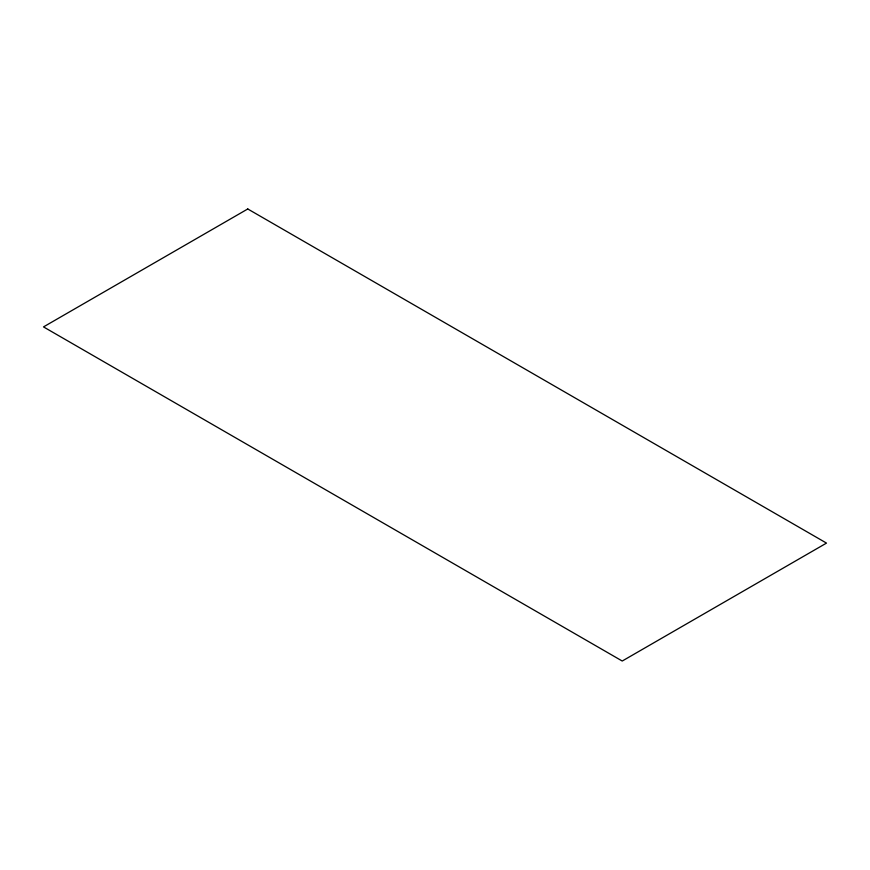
<?xml version="1.0" encoding="UTF-8"?>
<svg xmlns="http://www.w3.org/2000/svg" width="870" height="870" viewBox="0 0 870 870"><rect width="100%" height="100%" fill="white"/><g stroke="black" fill="none" stroke-linecap="round" stroke-linejoin="round"><path stroke-width="1.3" d="M247.765 208.974L43.5 326.902L622.235 661.026L826.5 543.097L247.765 208.974"/></g></svg>
